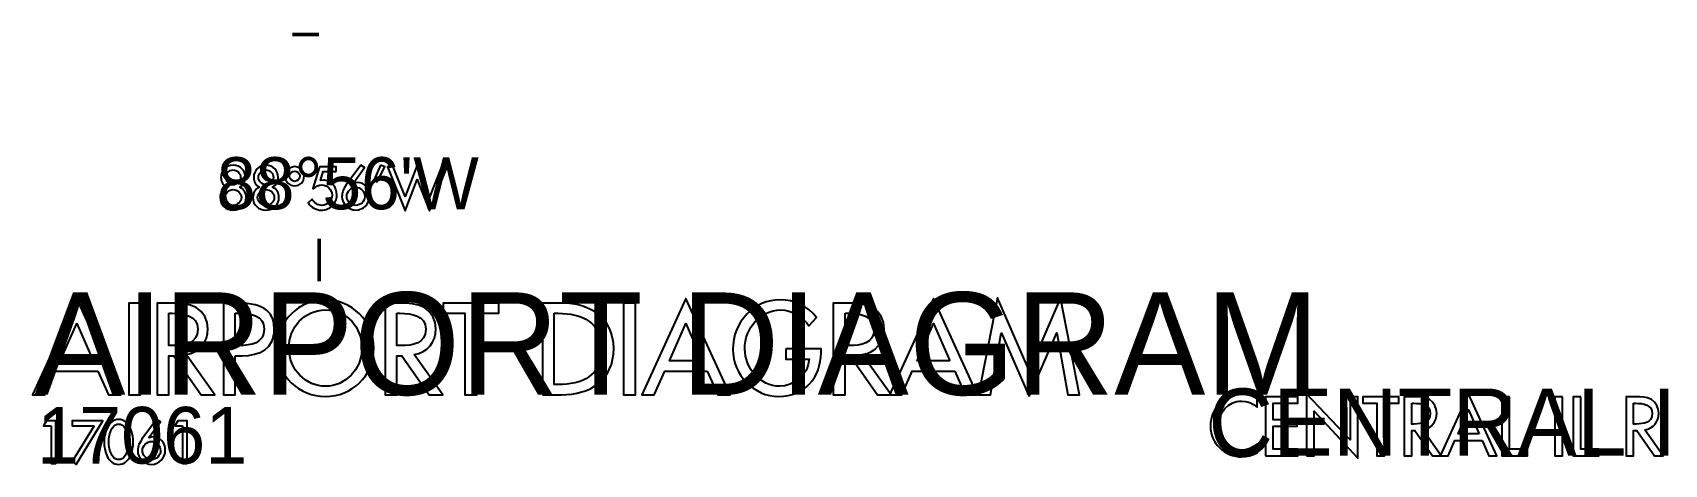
# Model space of a CAD drawing. Extents: x 0.25 to 5.47, y 0.33 to 5.65.
# Drawn here: x 0.25 to 2.697, y 0.351 to 0.998 of the extents above; entities that cross this region are included whole.
import ezdxf

# ---------------------------------------------------------------- set-up
doc = ezdxf.new("R2010")
doc.units = 0
doc.header["$MEASUREMENT"] = 0

msp = doc.modelspace()

# ---------------------------------------------------------------- linework, layer by layer
at = {"color": 0}
for points in [[(0.639865, 0.995551, 0.005417, 0.005417, 0), (0.67985, 0.995551, 0.005417, 0.005417, 0)], [(0.67985, 0.625543, 0.005417, 0.005417, 0), (0.67985, 0.689561, 0.005417, 0.005417, 0)]]:
    msp.add_lwpolyline(points, format="xyseb", dxfattribs=at)
for points in [[(0.531521, 0.751247), (0.531956, 0.747071), (0.53304, 0.743326), (0.534885, 0.740126), (0.537218, 0.737522), (0.540147, 0.735297), (0.543457, 0.733615), (0.547092, 0.732639), (0.551107, 0.732368), (0.555012, 0.732639), (0.558757, 0.733615), (0.561957, 0.735297), (0.564888, 0.737522), (0.567219, 0.740126), (0.569011, 0.743326), (0.57015, 0.747071), (0.570529, 0.751247), (0.570421, 0.753743), (0.569988, 0.756131), (0.569174, 0.758464), (0.568197, 0.760579), (0.566786, 0.762369), (0.565158, 0.764051), (0.563206, 0.765408), (0.560981, 0.766547), (0.564561, 0.769314), (0.567219, 0.772624), (0.568197, 0.774576), (0.568739, 0.776693), (0.569174, 0.778862), (0.569282, 0.78125), (0.569011, 0.785157), (0.568033, 0.788738), (0.566407, 0.791829), (0.564182, 0.794433), (0.561524, 0.796658), (0.558322, 0.79834), (0.55485, 0.799317), (0.551107, 0.799696), (0.5472, 0.799317), (0.543728, 0.79834), (0.54069, 0.796658), (0.537924, 0.794433), (0.535807, 0.791829), (0.534179, 0.788738), (0.53304, 0.785157), (0.532769, 0.78125), (0.532932, 0.778862), (0.533311, 0.776693), (0.534017, 0.774576), (0.534885, 0.772624), (0.537381, 0.769314), (0.540853, 0.766547), (0.538629, 0.765408), (0.536783, 0.764051), (0.535265, 0.762369), (0.533908, 0.760579), (0.532932, 0.758464), (0.532226, 0.756131), (0.531685, 0.753743), (0.531521, 0.751247)], [(0.551107, 0.792643), (0.553168, 0.792372), (0.555285, 0.791667), (0.557238, 0.79069), (0.558865, 0.789279), (0.560275, 0.787651), (0.561415, 0.785699), (0.562067, 0.783638), (0.562229, 0.78125), (0.562067, 0.779297), (0.561253, 0.777344), (0.560112, 0.77539), (0.558757, 0.773762), (0.557075, 0.772353), (0.555122, 0.771104), (0.553168, 0.7704), (0.551107, 0.770128), (0.549046, 0.7704), (0.546929, 0.771104), (0.545139, 0.772353), (0.543349, 0.773762), (0.541938, 0.77539), (0.540853, 0.777344), (0.540147, 0.779297), (0.539876, 0.78125), (0.540147, 0.783638), (0.54069, 0.785699), (0.541829, 0.787651), (0.543186, 0.789279), (0.544868, 0.79069), (0.546821, 0.791667), (0.548882, 0.792372), (0.551107, 0.792643)], [(0.580675, 0.751247), (0.581108, 0.747071), (0.582249, 0.743326), (0.584039, 0.740126), (0.586372, 0.737522), (0.589301, 0.735297), (0.592665, 0.733615), (0.596246, 0.732639), (0.600261, 0.732368), (0.604167, 0.732639), (0.60791, 0.733615), (0.611111, 0.735297), (0.61404, 0.737522), (0.616374, 0.740126), (0.618218, 0.743326), (0.619303, 0.747071), (0.619738, 0.751247), (0.619575, 0.753743), (0.61914, 0.756131), (0.618326, 0.758464), (0.61735, 0.760579), (0.615994, 0.762369), (0.614312, 0.764051), (0.612358, 0.765408), (0.610135, 0.766547), (0.613769, 0.769314), (0.616374, 0.772624), (0.61735, 0.774576), (0.617893, 0.776693), (0.618326, 0.778862), (0.61849, 0.78125), (0.618218, 0.785157), (0.617242, 0.788738), (0.61556, 0.791829), (0.613336, 0.794433), (0.610678, 0.796658), (0.607476, 0.79834), (0.604004, 0.799317), (0.600261, 0.799696), (0.596408, 0.799317), (0.592936, 0.79834), (0.589844, 0.796658), (0.587076, 0.794433), (0.585015, 0.791829), (0.583333, 0.788738), (0.582249, 0.785157), (0.581922, 0.78125), (0.582086, 0.778862), (0.582519, 0.776693), (0.583171, 0.774576), (0.584039, 0.772624), (0.586535, 0.769314), (0.590007, 0.766547), (0.587782, 0.765408), (0.585992, 0.764051), (0.584418, 0.762369), (0.583062, 0.760579), (0.582086, 0.758464), (0.581381, 0.756131), (0.580838, 0.753743), (0.580675, 0.751247)], [(0.600261, 0.792643), (0.602376, 0.792372), (0.604438, 0.791667), (0.606392, 0.79069), (0.608074, 0.789279), (0.609429, 0.787651), (0.610568, 0.785699), (0.611274, 0.783638), (0.611382, 0.78125), (0.611274, 0.779297), (0.610406, 0.777344), (0.609321, 0.77539), (0.60791, 0.773762), (0.606228, 0.772353), (0.604329, 0.771104), (0.602214, 0.7704), (0.600261, 0.770128), (0.598199, 0.7704), (0.596138, 0.771104), (0.594293, 0.772353), (0.592503, 0.773762), (0.591092, 0.77539), (0.590007, 0.777344), (0.589301, 0.779297), (0.589031, 0.78125), (0.589301, 0.783638), (0.589844, 0.785699), (0.590983, 0.787651), (0.592339, 0.789279), (0.594021, 0.79069), (0.595975, 0.791667), (0.598036, 0.792372), (0.600261, 0.792643)], [(0.643338, 0.797526), (0.637478, 0.796386), (0.633029, 0.793349), (0.629992, 0.788738), (0.629015, 0.78304), (0.629992, 0.777235), (0.633029, 0.772624), (0.637478, 0.769749), (0.643338, 0.768772), (0.649143, 0.769749), (0.653754, 0.772624), (0.656685, 0.777235), (0.657769, 0.78304), (0.656685, 0.788738), (0.653754, 0.793349), (0.649143, 0.796386), (0.643338, 0.797526)], [(0.643338, 0.775282), (0.640408, 0.775988), (0.637912, 0.777507), (0.636231, 0.780003), (0.635579, 0.78304), (0.636231, 0.785969), (0.637912, 0.788465), (0.640408, 0.790147), (0.643338, 0.790853), (0.646268, 0.790147), (0.648762, 0.788465), (0.650553, 0.785969), (0.651096, 0.78304), (0.650553, 0.780003), (0.648762, 0.777507), (0.646268, 0.775988), (0.643338, 0.775282)], [(0.705404, 0.790256), (0.705404, 0.797364), (0.680285, 0.797364), (0.67041, 0.764594), (0.671929, 0.764594), (0.674317, 0.766928), (0.677354, 0.768608), (0.680556, 0.769749), (0.683865, 0.770128), (0.686957, 0.769857), (0.689888, 0.768881), (0.692383, 0.767524), (0.694715, 0.765679), (0.696506, 0.763456), (0.698079, 0.760851), (0.698893, 0.758029), (0.699328, 0.754992), (0.698893, 0.751953), (0.698079, 0.749024), (0.696669, 0.746365), (0.694715, 0.744032), (0.692492, 0.742079), (0.689888, 0.740668), (0.686957, 0.739746), (0.683757, 0.739421), (0.68164, 0.739583), (0.679471, 0.740126), (0.677354, 0.740994), (0.675293, 0.742079), (0.673449, 0.74349), (0.671821, 0.745117), (0.670574, 0.746962), (0.669596, 0.748915), (0.663629, 0.743326), (0.665147, 0.740831), (0.667101, 0.738769), (0.669325, 0.736817), (0.671821, 0.735297), (0.674425, 0.73405), (0.677354, 0.733074), (0.680285, 0.732476), (0.683214, 0.732368), (0.685547, 0.732476), (0.687935, 0.732801), (0.690267, 0.733344), (0.692383, 0.73405), (0.696235, 0.735949), (0.699707, 0.738607), (0.702474, 0.741808), (0.70459, 0.745714), (0.705296, 0.747775), (0.705838, 0.75), (0.706272, 0.752388), (0.706381, 0.754883), (0.705946, 0.759169), (0.705024, 0.763183), (0.703342, 0.76709), (0.700956, 0.7704), (0.698079, 0.773221), (0.694715, 0.77539), (0.692762, 0.776258), (0.690701, 0.776801), (0.688585, 0.777072), (0.686415, 0.777235), (0.681803, 0.776964), (0.685818, 0.790256), (0.705404, 0.790256)], [(0.74235, 0.799696), (0.72054, 0.770019), (0.718207, 0.766114), (0.716092, 0.762099), (0.715278, 0.759874), (0.714735, 0.75765), (0.714301, 0.755425), (0.714193, 0.752929), (0.714572, 0.748753), (0.715821, 0.744846), (0.717774, 0.741374), (0.720432, 0.738336), (0.723469, 0.73584), (0.727106, 0.73405), (0.730849, 0.732801), (0.734864, 0.732368), (0.73915, 0.732801), (0.743056, 0.73405), (0.746528, 0.735949), (0.749567, 0.738499), (0.752061, 0.741644), (0.753907, 0.745281), (0.755154, 0.749186), (0.755533, 0.753635), (0.755154, 0.757379), (0.754178, 0.761122), (0.752658, 0.764432), (0.750435, 0.767524), (0.747939, 0.770128), (0.744846, 0.772081), (0.741374, 0.773329), (0.737522, 0.773762), (0.734321, 0.773329), (0.731228, 0.772244), (0.731119, 0.772353), (0.74821, 0.796224), (0.74235, 0.799696)], [(0.77181, 0.799696), (0.762099, 0.776801), (0.76709, 0.774849), (0.778592, 0.797092), (0.77181, 0.799696)], [(0.790853, 0.797364), (0.782226, 0.797364), (0.808865, 0.731119), (0.827094, 0.778212), (0.845269, 0.731119), (0.871962, 0.797364), (0.863172, 0.797364), (0.845269, 0.751953), (0.827094, 0.799696), (0.808865, 0.752929), (0.790853, 0.797364)], [(0.551107, 0.763075), (0.553494, 0.762804), (0.555718, 0.762207), (0.557781, 0.761122), (0.559733, 0.759711), (0.561253, 0.757921), (0.5625, 0.755968), (0.563206, 0.753743), (0.563476, 0.751247), (0.563206, 0.748915), (0.562338, 0.746799), (0.561253, 0.744738), (0.559571, 0.742893), (0.557781, 0.741536), (0.555718, 0.740397), (0.553331, 0.739746), (0.551107, 0.739421), (0.548774, 0.739746), (0.54655, 0.740397), (0.544325, 0.741536), (0.542481, 0.742893), (0.540961, 0.744738), (0.539714, 0.746799), (0.5389, 0.748915), (0.538629, 0.751247), (0.5389, 0.753743), (0.539714, 0.755968), (0.540853, 0.757921), (0.542481, 0.759711), (0.544325, 0.761122), (0.546386, 0.762207), (0.548611, 0.762804), (0.551107, 0.763075)], [(0.600261, 0.763075), (0.602647, 0.762804), (0.604872, 0.762207), (0.606933, 0.761122), (0.608886, 0.759711), (0.610406, 0.757921), (0.611546, 0.755968), (0.612358, 0.753743), (0.612631, 0.751247), (0.612358, 0.748915), (0.611546, 0.746799), (0.610406, 0.744738), (0.608724, 0.742893), (0.606933, 0.741536), (0.604872, 0.740397), (0.602485, 0.739746), (0.600261, 0.739421), (0.597928, 0.739746), (0.595703, 0.740397), (0.593479, 0.741536), (0.591689, 0.742893), (0.590115, 0.744738), (0.588867, 0.746799), (0.588053, 0.748915), (0.587782, 0.751247), (0.588053, 0.753743), (0.588867, 0.755968), (0.590007, 0.757921), (0.591689, 0.759711), (0.593479, 0.761122), (0.59554, 0.762207), (0.597765, 0.762804), (0.600261, 0.763075)], [(0.734864, 0.739421), (0.732096, 0.739746), (0.729601, 0.74056), (0.727376, 0.741808), (0.725261, 0.74349), (0.723633, 0.745551), (0.722385, 0.747775), (0.721517, 0.750435), (0.721246, 0.753039), (0.721517, 0.755697), (0.722385, 0.758192), (0.723742, 0.760579), (0.725424, 0.762478), (0.727485, 0.76416), (0.72971, 0.765571), (0.732206, 0.766385), (0.734864, 0.766656), (0.737358, 0.766385), (0.739854, 0.765571), (0.742079, 0.764324), (0.74414, 0.762642), (0.745985, 0.760688), (0.747233, 0.758356), (0.748047, 0.755533), (0.748481, 0.752658), (0.748047, 0.75), (0.747342, 0.747504), (0.745985, 0.745281), (0.744303, 0.743326), (0.742242, 0.741644), (0.740018, 0.74056), (0.737522, 0.739746), (0.734864, 0.739421)], [(0.348307, 0.491265), (0.36404, 0.455567), (0.38265, 0.455567), (0.316515, 0.600151), (0.250435, 0.455567), (0.268881, 0.455567), (0.284722, 0.491265), (0.348307, 0.491265)], [(0.412218, 0.592936), (0.394422, 0.592936), (0.394422, 0.455567), (0.412218, 0.455567), (0.412218, 0.592936)], [(0.480414, 0.515842), (0.487631, 0.517524), (0.49414, 0.52029), (0.499729, 0.524143), (0.504449, 0.529025), (0.508192, 0.53456), (0.51096, 0.54069), (0.512642, 0.547526), (0.513183, 0.554471), (0.512099, 0.564019), (0.508735, 0.572754), (0.50331, 0.580567), (0.495822, 0.586643), (0.487088, 0.590115), (0.477647, 0.592068), (0.468044, 0.592936), (0.458496, 0.592936), (0.436957, 0.592936), (0.436957, 0.455567), (0.454699, 0.455567), (0.454699, 0.51416), (0.462076, 0.51416), (0.50331, 0.455567), (0.5236, 0.455567), (0.480414, 0.515842)], [(0.554144, 0.51416), (0.56429, 0.51416), (0.574164, 0.514594), (0.583171, 0.516276), (0.591362, 0.519151), (0.598633, 0.523221), (0.604438, 0.528592), (0.608886, 0.535536), (0.610568, 0.539442), (0.611654, 0.543892), (0.612522, 0.548611), (0.612631, 0.553765), (0.612088, 0.5625), (0.610026, 0.570258), (0.606392, 0.576932), (0.600965, 0.582628), (0.597493, 0.585015), (0.593588, 0.587076), (0.589031, 0.588867), (0.583876, 0.590278), (0.578071, 0.591525), (0.571669, 0.592339), (0.564561, 0.592774), (0.556803, 0.592936), (0.536404, 0.592936), (0.536404, 0.455567), (0.554144, 0.455567), (0.554144, 0.51416)], [(0.689453, 0.598036), (0.682075, 0.597657), (0.675022, 0.596679), (0.668078, 0.594835), (0.661512, 0.592339), (0.655165, 0.589464), (0.649143, 0.585829), (0.643608, 0.581651), (0.638346, 0.577094), (0.633626, 0.57194), (0.629449, 0.566243), (0.625814, 0.560275), (0.622612, 0.554036), (0.620117, 0.547364), (0.618326, 0.540256), (0.617242, 0.53304), (0.616808, 0.525553), (0.617242, 0.517796), (0.618326, 0.510417), (0.620117, 0.503201), (0.622612, 0.496528), (0.625706, 0.490126), (0.629286, 0.484158), (0.633626, 0.478624), (0.638183, 0.473469), (0.643446, 0.468912), (0.649035, 0.464844), (0.655003, 0.461372), (0.661404, 0.458496), (0.667914, 0.456108), (0.674858, 0.454428), (0.682075, 0.45345), (0.689453, 0.453071), (0.696669, 0.45345), (0.703885, 0.454428), (0.710829, 0.456108), (0.717339, 0.458496), (0.723742, 0.461372), (0.72971, 0.464844), (0.735297, 0.468912), (0.740397, 0.473469), (0.745117, 0.478624), (0.749457, 0.484158), (0.753039, 0.490126), (0.756131, 0.496528), (0.758626, 0.503201), (0.760417, 0.510417), (0.761501, 0.517796), (0.761936, 0.525553), (0.761501, 0.53304), (0.760417, 0.540256), (0.758626, 0.547364), (0.756131, 0.554036), (0.752929, 0.560275), (0.749294, 0.566243), (0.745117, 0.57194), (0.740397, 0.577094), (0.735135, 0.581651), (0.729601, 0.585829), (0.723633, 0.589464), (0.717231, 0.592339), (0.710721, 0.594835), (0.703776, 0.596679), (0.696669, 0.597657), (0.689453, 0.598036)], [(0.822374, 0.515842), (0.82959, 0.517524), (0.835992, 0.52029), (0.841525, 0.524143), (0.846246, 0.529025), (0.849989, 0.53456), (0.852756, 0.54069), (0.854438, 0.547526), (0.855143, 0.554471), (0.853896, 0.564019), (0.850532, 0.572754), (0.845161, 0.580567), (0.837782, 0.586643), (0.828885, 0.590115), (0.819444, 0.592068), (0.809842, 0.592936), (0.800293, 0.592936), (0.778754, 0.592936), (0.778754, 0.455567), (0.79655, 0.455567), (0.79655, 0.51416), (0.803874, 0.51416), (0.845161, 0.455567), (0.86556, 0.455567), (0.822374, 0.515842)], [(0.916396, 0.5778), (0.949164, 0.5778), (0.949164, 0.592936), (0.865831, 0.592936), (0.865831, 0.5778), (0.8986, 0.5778), (0.8986, 0.455567), (0.916396, 0.455567), (0.916396, 0.5778)], [(1.0147, 0.455567), (1.04319, 0.455567), (1.05127, 0.455838), (1.05903, 0.456651), (1.06652, 0.4579), (1.07373, 0.459853), (1.08057, 0.46224), (1.08708, 0.465115), (1.09304, 0.468588), (1.09863, 0.472657), (1.10373, 0.477214), (1.10818, 0.482368), (1.11209, 0.488064), (1.1154, 0.494303), (1.11806, 0.501085), (1.12001, 0.508464), (1.12109, 0.516547), (1.12153, 0.525011), (1.12109, 0.533311), (1.12001, 0.541124), (1.11789, 0.54834), (1.11529, 0.555122), (1.11193, 0.561253), (1.10807, 0.566786), (1.10346, 0.571832), (1.09847, 0.576226), (1.09294, 0.580296), (1.08681, 0.583604), (1.0804, 0.586535), (1.07362, 0.588867), (1.06652, 0.590712), (1.05919, 0.59196), (1.05154, 0.592774), (1.04373, 0.592936), (1.0147, 0.592936), (1.0147, 0.455567)], [(1.1543, 0.592936), (1.1365, 0.592936), (1.1365, 0.455567), (1.1543, 0.455567), (1.1543, 0.592936)], [(1.26166, 0.491265), (1.27751, 0.455567), (1.29595, 0.455567), (1.22987, 0.600151), (1.16374, 0.455567), (1.18224, 0.455567), (1.19808, 0.491265), (1.26166, 0.491265)], [(1.37972, 0.524306), (1.37972, 0.509006), (1.41461, 0.509006), (1.41336, 0.500814), (1.41043, 0.493218), (1.40582, 0.486274), (1.40012, 0.480251), (1.39344, 0.475261), (1.38612, 0.471517), (1.37831, 0.469185), (1.37044, 0.468317), (1.36502, 0.468588), (1.35986, 0.469564), (1.35471, 0.470975), (1.34988, 0.473036), (1.34098, 0.478461), (1.33317, 0.485406), (1.32682, 0.493869), (1.3221, 0.50331), (1.31901, 0.513346), (1.31793, 0.523872), (1.3182, 0.530003), (1.31901, 0.535807), (1.32026, 0.541396), (1.3221, 0.546821), (1.32709, 0.556803), (1.3336, 0.565539), (1.34152, 0.572754), (1.35069, 0.578179), (1.35569, 0.580132), (1.36084, 0.581543), (1.36627, 0.582519), (1.3718, 0.58279), (1.37804, 0.582357), (1.38401, 0.581108), (1.38997, 0.579047), (1.39567, 0.576226), (1.40099, 0.572917), (1.40582, 0.568901), (1.41043, 0.564182), (1.41428, 0.55919), (1.42557, 0.571235), (1.42042, 0.577365), (1.41461, 0.58279), (1.40831, 0.587349), (1.40136, 0.591254), (1.39415, 0.594185), (1.38666, 0.596408), (1.37902, 0.597657), (1.37109, 0.598036), (1.36388, 0.597657), (1.35693, 0.596517), (1.35015, 0.594726), (1.34359, 0.592231), (1.33751, 0.589193), (1.33165, 0.585394), (1.32612, 0.581108), (1.32113, 0.576389), (1.31652, 0.571126), (1.31234, 0.565267), (1.30876, 0.55919), (1.30583, 0.552626), (1.30333, 0.545844), (1.30165, 0.538629), (1.30056, 0.531088), (1.30013, 0.523329), (1.30056, 0.516385), (1.30154, 0.509603), (1.30333, 0.502929), (1.30572, 0.496528), (1.30859, 0.490397), (1.31207, 0.484592), (1.31613, 0.479167), (1.32053, 0.474175), (1.32557, 0.469456), (1.33084, 0.46544), (1.33653, 0.461806), (1.34267, 0.458768), (1.3489, 0.456272), (1.35558, 0.45459), (1.36236, 0.45345), (1.3693, 0.453071), (1.37625, 0.453342), (1.38292, 0.454318), (1.38917, 0.455946), (1.39512, 0.458062), (1.40072, 0.460829), (1.40597, 0.464031), (1.41069, 0.467774), (1.41515, 0.471951), (1.41906, 0.476671), (1.42253, 0.481662), (1.4254, 0.487088), (1.4279, 0.492893), (1.42985, 0.499024), (1.43126, 0.505425), (1.43224, 0.512099), (1.43251, 0.518881), (1.43251, 0.524306), (1.37972, 0.524306)], [(1.49431, 0.515842), (1.50151, 0.517524), (1.50792, 0.52029), (1.51346, 0.524143), (1.51818, 0.529025), (1.52192, 0.53456), (1.52474, 0.54069), (1.52636, 0.547526), (1.52696, 0.554471), (1.52582, 0.564019), (1.52251, 0.572754), (1.51708, 0.580567), (1.50971, 0.586643), (1.50082, 0.590115), (1.49137, 0.592068), (1.48182, 0.592936), (1.47222, 0.592936), (1.45068, 0.592936), (1.45068, 0.455567), (1.46847, 0.455567), (1.46847, 0.51416), (1.47586, 0.51416), (1.51708, 0.455567), (1.53749, 0.455567), (1.49431, 0.515842)], [(1.63276, 0.491265), (1.6486, 0.455567), (1.66721, 0.455567), (1.60112, 0.600151), (1.53489, 0.455567), (1.5535, 0.455567), (1.56928, 0.491265), (1.63276, 0.491265)], [(1.74431, 0.453071), (1.78569, 0.548449), (1.78597, 0.548449), (1.80225, 0.455567), (1.81988, 0.455567), (1.79167, 0.600857), (1.74431, 0.491971), (1.69683, 0.600857), (1.66862, 0.455567), (1.68642, 0.455567), (1.70247, 0.548068), (1.7029, 0.548068), (1.74431, 0.453071)], [(0.454699, 0.5778), (0.459418, 0.5778), (0.466092, 0.577474), (0.472765, 0.576932), (0.479329, 0.575683), (0.485297, 0.573622), (0.490397, 0.570529), (0.494467, 0.566407), (0.496962, 0.560818), (0.497939, 0.553765), (0.497071, 0.546658), (0.494575, 0.540961), (0.490831, 0.536675), (0.485949, 0.533638), (0.480143, 0.531521), (0.473904, 0.530165), (0.467068, 0.529568), (0.460394, 0.52946), (0.454699, 0.52946), (0.454699, 0.5778)], [(0.554144, 0.5778), (0.558865, 0.5778), (0.565539, 0.577474), (0.572211, 0.576932), (0.578776, 0.575846), (0.584744, 0.573893), (0.589844, 0.570856), (0.593912, 0.566678), (0.595432, 0.564182), (0.596517, 0.561089), (0.597222, 0.557781), (0.597493, 0.554036), (0.597222, 0.550293), (0.596517, 0.546821), (0.59554, 0.543892), (0.594021, 0.541124), (0.590278, 0.536783), (0.585394, 0.533638), (0.579699, 0.531521), (0.573351, 0.530274), (0.566678, 0.529568), (0.559842, 0.52946), (0.554144, 0.52946), (0.554144, 0.5778)], [(0.689453, 0.468317), (0.683865, 0.468588), (0.678494, 0.469456), (0.67334, 0.470811), (0.668349, 0.472765), (0.659017, 0.477919), (0.650988, 0.484864), (0.644151, 0.493218), (0.639051, 0.502929), (0.637207, 0.508356), (0.635851, 0.513889), (0.634983, 0.519586), (0.634711, 0.525553), (0.634874, 0.531412), (0.635688, 0.536947), (0.636936, 0.542372), (0.638726, 0.547635), (0.643446, 0.557346), (0.650011, 0.56581), (0.657932, 0.572917), (0.66721, 0.578179), (0.672364, 0.580132), (0.677789, 0.581651), (0.683485, 0.582519), (0.689453, 0.58279), (0.695258, 0.582519), (0.700956, 0.581651), (0.706381, 0.580132), (0.711535, 0.578179), (0.720811, 0.572917), (0.728733, 0.56581), (0.735297, 0.557346), (0.740018, 0.547635), (0.741808, 0.542372), (0.743056, 0.536947), (0.743761, 0.531412), (0.744032, 0.525553), (0.743761, 0.519586), (0.742893, 0.513889), (0.741536, 0.508356), (0.739746, 0.502929), (0.734592, 0.493218), (0.727756, 0.484864), (0.719726, 0.477919), (0.710394, 0.472765), (0.705404, 0.470811), (0.700304, 0.469456), (0.694879, 0.468588), (0.689453, 0.468317)], [(0.79655, 0.5778), (0.801269, 0.5778), (0.807943, 0.577474), (0.814725, 0.576932), (0.821126, 0.575683), (0.827094, 0.573622), (0.832249, 0.570529), (0.836262, 0.566407), (0.838867, 0.560818), (0.839844, 0.553765), (0.838867, 0.546658), (0.836535, 0.540961), (0.832628, 0.536675), (0.8278, 0.533638), (0.822103, 0.531521), (0.815701, 0.530165), (0.809028, 0.529568), (0.802246, 0.52946), (0.79655, 0.52946), (0.79655, 0.5778)], [(1.0325, 0.5778), (1.03847, 0.5778), (1.04498, 0.577474), (1.05138, 0.577094), (1.05751, 0.576226), (1.06348, 0.574978), (1.06917, 0.57346), (1.0746, 0.571397), (1.07959, 0.569011), (1.08431, 0.566135), (1.08849, 0.562771), (1.09234, 0.558865), (1.0957, 0.554579), (1.09847, 0.549696), (1.10069, 0.544162), (1.10238, 0.538194), (1.10335, 0.531521), (1.10373, 0.524306), (1.10335, 0.51709), (1.10238, 0.510417), (1.10069, 0.504449), (1.09847, 0.499024), (1.0957, 0.494032), (1.09234, 0.489746), (1.08849, 0.48584), (1.08431, 0.482476), (1.07959, 0.479601), (1.0746, 0.477106), (1.06917, 0.475151), (1.06348, 0.473469), (1.05751, 0.472385), (1.05138, 0.471517), (1.04498, 0.470975), (1.03847, 0.470811), (1.0325, 0.470811), (1.0325, 0.5778)], [(1.46847, 0.5778), (1.47319, 0.5778), (1.47988, 0.577474), (1.48665, 0.576932), (1.49306, 0.575683), (1.49903, 0.573622), (1.50418, 0.570529), (1.50819, 0.566407), (1.51085, 0.560818), (1.51183, 0.553765), (1.51085, 0.546658), (1.50836, 0.540961), (1.50456, 0.536675), (1.49972, 0.533638), (1.49403, 0.531521), (1.48763, 0.530165), (1.48096, 0.529568), (1.47418, 0.52946), (1.46847, 0.52946), (1.46847, 0.5778)], [(0.341092, 0.506511), (0.291829, 0.506511), (0.316515, 0.562338), (0.341092, 0.506511)], [(1.25445, 0.506511), (1.2053, 0.506511), (1.22987, 0.562338), (1.25445, 0.506511)], [(1.62571, 0.506511), (1.57639, 0.506511), (1.60112, 0.562338), (1.62571, 0.506511)], [(2.08626, 0.450142), (2.08094, 0.4528), (2.07542, 0.45459), (2.06972, 0.455567), (2.06392, 0.455946), (2.05903, 0.455675), (2.05431, 0.455024), (2.04969, 0.453885), (2.04542, 0.452365), (2.04124, 0.450412), (2.03722, 0.448079), (2.03364, 0.445421), (2.03028, 0.442383), (2.02707, 0.439182), (2.02447, 0.435547), (2.02192, 0.43164), (2.02001, 0.427518), (2.01833, 0.423178), (2.01719, 0.418619), (2.01654, 0.413738), (2.01628, 0.408908), (2.01654, 0.404025), (2.01719, 0.399306), (2.01833, 0.394857), (2.02001, 0.390571), (2.02192, 0.386501), (2.02431, 0.382758), (2.02707, 0.379178), (2.03017, 0.375976), (2.03331, 0.373047), (2.03694, 0.370443), (2.04085, 0.368218), (2.04486, 0.366265), (2.04915, 0.364746), (2.0536, 0.363607), (2.05821, 0.362901), (2.06293, 0.362793), (2.0689, 0.363172), (2.07488, 0.364312), (2.08083, 0.366265), (2.08626, 0.368761), (2.08626, 0.381944), (2.08094, 0.377929), (2.07514, 0.375), (2.06901, 0.37321), (2.0625, 0.372504), (2.05886, 0.372775), (2.05539, 0.373318), (2.05192, 0.374186), (2.04878, 0.375435), (2.04275, 0.378907), (2.03765, 0.383464), (2.03347, 0.388889), (2.03028, 0.395128), (2.02919, 0.398492), (2.02832, 0.401964), (2.02794, 0.405544), (2.02761, 0.409179), (2.02794, 0.412924), (2.02832, 0.416504), (2.02919, 0.419976), (2.03043, 0.423449), (2.03364, 0.429742), (2.03776, 0.435113), (2.04292, 0.439725), (2.04889, 0.443197), (2.05208, 0.444444), (2.05556, 0.445421), (2.05919, 0.445964), (2.06278, 0.446126), (2.06901, 0.445529), (2.07531, 0.443901), (2.08094, 0.441135), (2.08626, 0.437229), (2.08626, 0.450142)], [(2.09901, 0.364312), (2.14708, 0.364312), (2.14708, 0.374186), (2.1104, 0.374186), (2.1104, 0.408475), (2.146, 0.408475), (2.146, 0.418349), (2.1104, 0.418349), (2.1104, 0.442925), (2.14708, 0.442925), (2.14708, 0.452636), (2.09901, 0.452636), (2.09901, 0.364312)], [(2.16043, 0.364312), (2.17182, 0.364312), (2.17182, 0.43099), (2.23719, 0.360678), (2.23719, 0.452636), (2.22586, 0.452636), (2.22586, 0.388183), (2.16043, 0.456922), (2.16043, 0.364312)], [(2.27735, 0.442925), (2.29844, 0.442925), (2.29844, 0.452636), (2.24485, 0.452636), (2.24485, 0.442925), (2.26585, 0.442925), (2.26585, 0.364312), (2.27735, 0.364312), (2.27735, 0.442925)], [(2.33442, 0.403049), (2.33919, 0.404189), (2.34332, 0.405979), (2.34694, 0.408475), (2.34987, 0.411513), (2.35238, 0.415147), (2.35417, 0.419163), (2.35514, 0.423449), (2.35558, 0.427897), (2.35487, 0.434028), (2.35265, 0.439725), (2.34918, 0.444715), (2.34446, 0.448622), (2.33876, 0.450846), (2.33263, 0.452094), (2.32656, 0.452636), (2.32042, 0.452636), (2.30653, 0.452636), (2.30653, 0.364312), (2.31793, 0.364312), (2.31793, 0.401964), (2.32264, 0.401964), (2.34918, 0.364312), (2.36219, 0.364312), (2.33442, 0.403049)], [(2.31793, 0.442925), (2.32096, 0.442925), (2.32531, 0.442763), (2.32958, 0.442383), (2.33376, 0.441515), (2.33763, 0.440267), (2.34082, 0.438206), (2.34347, 0.435547), (2.34517, 0.431967), (2.34571, 0.427518), (2.34517, 0.422906), (2.34358, 0.419325), (2.3411, 0.416504), (2.33806, 0.414606), (2.33431, 0.413194), (2.33029, 0.412381), (2.32596, 0.411947), (2.3215, 0.411783), (2.31793, 0.411783), (2.31793, 0.442925)], [(2.42361, 0.387207), (2.43375, 0.364312), (2.44569, 0.364312), (2.40321, 0.457249), (2.36068, 0.364312), (2.3725, 0.364312), (2.38276, 0.387207), (2.42361, 0.387207)], [(2.46474, 0.452636), (2.45318, 0.452636), (2.45318, 0.364312), (2.49164, 0.364312), (2.49164, 0.374186), (2.46474, 0.374186), (2.46474, 0.452636)], [(2.54406, 0.452636), (2.53267, 0.452636), (2.53267, 0.364312), (2.54406, 0.364312), (2.54406, 0.452636)], [(2.5714, 0.452636), (2.56, 0.452636), (2.56, 0.364312), (2.59831, 0.364312), (2.59831, 0.374186), (2.5714, 0.374186), (2.5714, 0.452636)], [(2.66737, 0.403049), (2.67193, 0.404189), (2.67611, 0.405979), (2.67974, 0.408475), (2.68278, 0.411513), (2.68511, 0.415147), (2.68696, 0.419163), (2.68804, 0.423449), (2.68832, 0.427897), (2.68767, 0.434028), (2.68544, 0.439725), (2.68197, 0.444715), (2.67725, 0.448622), (2.67156, 0.450846), (2.66558, 0.452094), (2.65929, 0.452636), (2.65321, 0.452636), (2.63932, 0.452636), (2.63932, 0.364312), (2.65072, 0.364312), (2.65072, 0.401964), (2.65543, 0.401964), (2.68207, 0.364312), (2.69515, 0.364312), (2.66737, 0.403049)], [(2.65072, 0.442925), (2.65375, 0.442925), (2.65804, 0.442763), (2.66237, 0.442383), (2.6665, 0.441515), (2.67042, 0.440267), (2.67361, 0.438206), (2.67626, 0.435547), (2.6779, 0.431967), (2.6786, 0.427518), (2.67806, 0.422906), (2.67638, 0.419325), (2.67404, 0.416504), (2.67085, 0.414606), (2.6671, 0.413194), (2.66303, 0.412381), (2.65875, 0.411947), (2.65446, 0.411783), (2.65072, 0.411783), (2.65072, 0.442925)], [(0.278212, 0.409289), (0.278212, 0.352647), (0.285265, 0.352647), (0.285265, 0.416396), (0.271376, 0.416396), (0.266928, 0.409289), (0.278212, 0.409289)], [(0.342665, 0.409289), (0.309571, 0.355849), (0.31581, 0.3514), (0.355686, 0.416396), (0.309571, 0.416396), (0.309571, 0.409289), (0.342665, 0.409289)], [(0.379449, 0.3514), (0.382379, 0.351671), (0.385146, 0.352376), (0.387478, 0.353353), (0.389703, 0.354872), (0.391818, 0.356554), (0.393608, 0.358615), (0.395128, 0.36084), (0.396539, 0.363172), (0.398762, 0.368599), (0.400119, 0.374186), (0.400717, 0.376953), (0.400987, 0.379719), (0.401258, 0.382379), (0.401258, 0.384874), (0.401258, 0.387478), (0.400987, 0.390136), (0.400717, 0.392904), (0.400119, 0.395833), (0.398762, 0.401367), (0.396539, 0.406793), (0.395128, 0.409289), (0.393608, 0.411513), (0.391818, 0.413629), (0.389865, 0.415256), (0.387478, 0.416829), (0.385146, 0.417751), (0.382379, 0.418457), (0.379449, 0.418728), (0.376519, 0.418457), (0.373753, 0.417751), (0.371257, 0.416829), (0.369032, 0.415256), (0.367079, 0.413629), (0.365289, 0.411513), (0.363769, 0.409289), (0.362358, 0.406793), (0.360135, 0.401367), (0.358615, 0.395833), (0.358182, 0.392904), (0.357801, 0.390136), (0.357639, 0.387478), (0.357639, 0.384874), (0.357639, 0.382379), (0.357801, 0.379719), (0.358182, 0.376953), (0.358615, 0.374186), (0.360135, 0.368599), (0.362358, 0.363172), (0.363769, 0.36084), (0.365289, 0.358615), (0.367079, 0.356554), (0.369032, 0.354872), (0.371257, 0.353353), (0.373753, 0.352376), (0.376519, 0.351671), (0.379449, 0.3514)], [(0.436089, 0.418728), (0.414279, 0.389051), (0.411947, 0.385146), (0.409885, 0.381131), (0.409017, 0.379015), (0.408475, 0.376682), (0.40804, 0.374457), (0.407932, 0.372071), (0.408311, 0.367785), (0.40956, 0.36404), (0.411513, 0.360406), (0.414171, 0.357368), (0.41721, 0.354872), (0.420844, 0.353082), (0.424587, 0.351779), (0.428603, 0.3514), (0.432943, 0.351779), (0.436794, 0.353082), (0.440267, 0.354981), (0.44336, 0.357639), (0.445856, 0.360678), (0.447646, 0.364312), (0.448893, 0.368326), (0.449328, 0.372613), (0.448893, 0.376519), (0.447917, 0.380154), (0.446397, 0.383626), (0.444174, 0.386501), (0.441678, 0.38916), (0.438585, 0.391114), (0.435113, 0.392361), (0.431261, 0.392796), (0.42806, 0.392361), (0.425022, 0.391276), (0.424858, 0.391385), (0.441949, 0.415256), (0.436089, 0.418728)], [(0.474881, 0.409289), (0.474881, 0.352647), (0.481933, 0.352647), (0.481933, 0.416396), (0.468044, 0.416396), (0.463596, 0.409289), (0.474881, 0.409289)], [(2.41906, 0.397081), (2.38738, 0.397081), (2.40321, 0.432943), (2.41906, 0.397081)], [(0.379449, 0.411675), (0.381511, 0.411513), (0.383356, 0.410807), (0.385146, 0.409993), (0.386501, 0.408746), (0.38916, 0.405544), (0.391114, 0.401693), (0.392524, 0.397353), (0.393446, 0.392904), (0.394043, 0.388726), (0.394151, 0.384983), (0.394043, 0.381239), (0.393446, 0.377061), (0.392524, 0.372775), (0.391114, 0.36849), (0.38916, 0.364583), (0.386501, 0.361382), (0.385146, 0.360135), (0.383356, 0.359321), (0.381511, 0.358724), (0.379449, 0.358453), (0.377387, 0.358724), (0.375435, 0.359321), (0.373753, 0.360135), (0.372233, 0.361382), (0.369737, 0.364583), (0.367785, 0.36849), (0.366265, 0.372775), (0.365289, 0.377061), (0.364854, 0.381239), (0.364746, 0.384983), (0.364854, 0.388726), (0.365289, 0.392904), (0.366265, 0.397353), (0.367785, 0.401693), (0.369737, 0.405544), (0.372233, 0.408746), (0.373753, 0.409993), (0.375435, 0.410807), (0.377387, 0.411513), (0.379449, 0.411675)], [(0.428603, 0.358453), (0.425999, 0.358724), (0.42334, 0.359592), (0.421115, 0.36084), (0.419054, 0.362522), (0.417372, 0.364583), (0.416124, 0.366971), (0.415256, 0.369467), (0.414985, 0.372233), (0.415256, 0.374729), (0.416124, 0.377225), (0.417481, 0.379557), (0.419163, 0.381511), (0.421224, 0.383356), (0.423449, 0.384603), (0.425999, 0.385417), (0.428603, 0.385688), (0.431099, 0.385417), (0.433594, 0.384603), (0.435818, 0.383356), (0.437935, 0.381782), (0.439725, 0.379719), (0.440972, 0.377387), (0.441786, 0.374729), (0.442219, 0.371799), (0.441949, 0.36914), (0.441135, 0.366644), (0.439725, 0.364421), (0.438043, 0.362358), (0.435981, 0.36084), (0.433757, 0.359592), (0.431261, 0.358724), (0.428603, 0.358453)]]:
    msp.add_lwpolyline(points, dxfattribs=at)

# ---------------------------------------------------------------- texts
for s, height, p in [("88°56'W", 0.0781035, (0.526851, 0.733551)), ('AIRPORT DIAGRAM', 0.153451, (0.252896, 0.455596)), ('CENTRAL IL RGNL ARPT AT BLOOMINGTON-NORMAL', 0.10051, (2.01297, 0.36436)), ('17061', 0.0848199, (0.256896, 0.352614))]:
    msp.add_text(s, height=height, dxfattribs=at).set_placement(p)

doc.saveas('drawing.dxf')
